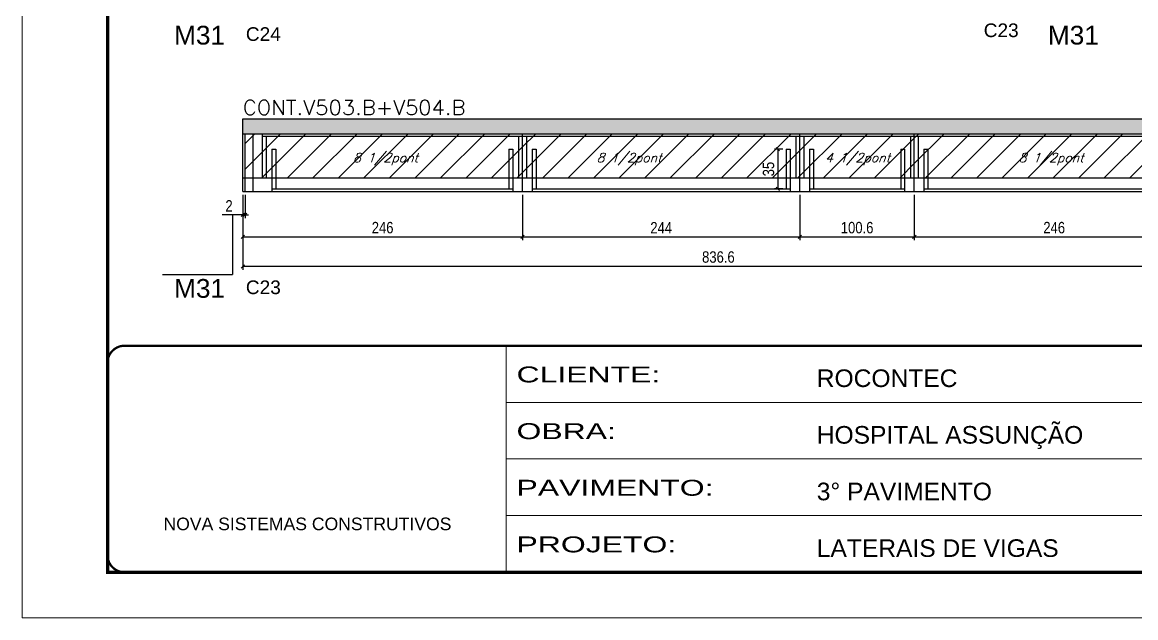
# Model space of a CAD drawing. Extents: x -21493 to -15213, y -12134 to 11887.
# Drawn here: x -18310 to -17331, y 8540 to 9064 of the extents above; entities that cross this region are included whole.
import ezdxf

# ---------------------------------------------------------------- set-up
doc = ezdxf.new("R2010")
doc.units = 0
doc.linetypes.add('CONTINUO', pattern=[0])
doc.linetypes.add('DASHED', pattern=[0.75, 0.5, -0.25])
for name, color, linetype in [('5', 5, 'Continuous'), ('COTA', 241, 'Continuous'), ('NOMENCLATURA', 7, 'Continuous'), ('Painéis', 200, 'Continuous'), ('Reaproveitamento', 251, 'Continuous'), ('SARR_2.2x7', 40, 'Continuous'), ('SARR_3.5x7', 81, 'Continuous'), ('texto', 7, 'Continuous')]:
    doc.layers.add(name, color=color, linetype=linetype)
for name, color, linetype, lineweight in [('Folhas', 255, 'Continuous', 9), ('SARRAFO DE PRESSAO', 251, 'DASHED', 9), ('Texto Seção', 7, 'Continuous', 15)]:
    doc.layers.add(name, color=color, linetype=linetype, lineweight=lineweight)
doc.styles.add('ARIAL', font='arial.ttf')
doc.styles.add('COTA TECNICA', font='techl___.ttf', dxfattribs={"height": 10})
doc.styles.add('REGUA-120', font='ROMANS.shx', dxfattribs={"height": 15})
doc.styles.add('Romans', font='romans.shx')
doc.styles.get("Standard").update_dxf_attribs({"font": 'arial.ttf'})
doc.styles.add('Tecnologia', font='')
doc.styles.get('Tecnologia').set_extended_font_data('Forgotten Futurist')
doc.dimstyles.new('PAINEL', dxfattribs={"dimtxt": 10, "dimasz": 3, "dimexe": 3, "dimexo": 3, "dimgap": 3, "dimtad": 1, "dimdec": 1, "dimzin": 12, "dimdsep": 46, "dimtxsty": 'COTA TECNICA', "dimblk1": 'OBLIQUE', "dimblk2": 'OBLIQUE', "dimsah": 1, "dimcen": 0.9, "dimclrd": 4, "dimclre": 4, "dimclrt": 240, "dimadec": 1, "dimazin": 3, "dimtfac": 1, "dimtdec": 1, "dimtmove": 0, "dimatfit": 3, "dimfxl": 1, "dimtolj": 1, "dimtzin": 12, "dimarcsym": 0})
pattern_1 = [(45, (-158630.698, -18004.242), (-11.2253202, 11.2253202), [])]

# ---------------------------------------------------------------- blocks, each defined once
blk = doc.blocks.new('_Oblique')
at = {"color": 0, "linetype": 'ByBlock', "lineweight": -2}
blk.add_line((-0.5, -0.5), (0.5, 0.5), dxfattribs=at)
blk = doc.blocks.new('*D100')
at = {"layer": 'COTA', "color": 4, "lineweight": -2, "ltscale": 25, "transparency": 16777216}
for p, q in [((-18116.02, 8912.01), (-18116.02, 8846.05)), ((-17279.42, 8912.01), (-17279.42, 8846.05)), ((-17279.42, 8849.05), (-18116.02, 8849.05))]:
    blk.add_line(p, q, dxfattribs=at)
at = {"layer": 'Defpoints', "color": 0, "ltscale": 25, "transparency": 16777216}
for p in [(-18116.02, 8915.01), (-17279.42, 8915.01), (-18116.02, 8849.05)]:
    blk.add_point(p, dxfattribs=at)
at = {"layer": 'COTA', "color": 4, "lineweight": -2, "ltscale": 25, "transparency": 16777216, "xscale": 3, "yscale": 3, "zscale": 3, "rotation": 180}
blk.add_blockref('_Oblique', (-18116.02, 8849.05), dxfattribs=at)
at = {"layer": 'COTA', "color": 4, "lineweight": -2, "ltscale": 25, "transparency": 16777216, "xscale": 3, "yscale": 3, "zscale": 3}
blk.add_blockref('_Oblique', (-17279.42, 8849.05), dxfattribs=at)
at = {"layer": 'COTA', "color": 240, "ltscale": 25, "transparency": 16777216, "insert": (-17697.72, 8857.29), "char_height": 10, "attachment_point": 5, "style": 'COTA TECNICA'}
blk.add_mtext('\\A1;836.6', dxfattribs=at)
blk = doc.blocks.new('*D718')
at = {"layer": 'COTA', "color": 4, "lineweight": -2, "ltscale": 25, "transparency": 16777216}
for p, q in [((-18116.02, 8912.01), (-18116.02, 8872.04)), ((-17870.02, 8912.01), (-17870.02, 8872.04)), ((-18116.02, 8875.04), (-17870.02, 8875.04))]:
    blk.add_line(p, q, dxfattribs=at)
at = {"layer": 'Defpoints', "color": 0, "ltscale": 25, "transparency": 16777216}
for p in [(-18116.02, 8915.01), (-17870.02, 8915.01), (-17870.02, 8875.04)]:
    blk.add_point(p, dxfattribs=at)
at = {"layer": 'COTA', "color": 4, "lineweight": -2, "ltscale": 25, "transparency": 16777216, "xscale": 3, "yscale": 3, "zscale": 3, "rotation": 180}
blk.add_blockref('_Oblique', (-18116.02, 8875.04), dxfattribs=at)
at = {"layer": 'COTA', "color": 4, "lineweight": -2, "ltscale": 25, "transparency": 16777216, "xscale": 3, "yscale": 3, "zscale": 3}
blk.add_blockref('_Oblique', (-17870.02, 8875.04), dxfattribs=at)
at = {"layer": 'COTA', "color": 240, "ltscale": 25, "transparency": 16777216, "insert": (-17993.02, 8883.14), "char_height": 10, "attachment_point": 5, "style": 'COTA TECNICA'}
blk.add_mtext('\\A1;246', dxfattribs=at)
blk = doc.blocks.new('*D101')
at = {"layer": 'COTA', "color": 4, "lineweight": -2, "ltscale": 25, "transparency": 16777216}
for p, q in [((-17870.02, 8912.01), (-17870.02, 8872.04)), ((-17626.02, 8912.01), (-17626.02, 8872.04)), ((-17870.02, 8875.04), (-17626.02, 8875.04))]:
    blk.add_line(p, q, dxfattribs=at)
at = {"layer": 'Defpoints', "color": 0, "ltscale": 25, "transparency": 16777216}
for p in [(-17870.02, 8915.01), (-17626.02, 8915.01), (-17626.02, 8875.04)]:
    blk.add_point(p, dxfattribs=at)
at = {"layer": 'COTA', "color": 4, "lineweight": -2, "ltscale": 25, "transparency": 16777216, "xscale": 3, "yscale": 3, "zscale": 3, "rotation": 180}
blk.add_blockref('_Oblique', (-17870.02, 8875.04), dxfattribs=at)
at = {"layer": 'COTA', "color": 4, "lineweight": -2, "ltscale": 25, "transparency": 16777216, "xscale": 3, "yscale": 3, "zscale": 3}
blk.add_blockref('_Oblique', (-17626.02, 8875.04), dxfattribs=at)
at = {"layer": 'COTA', "color": 240, "ltscale": 25, "transparency": 16777216, "insert": (-17748.02, 8883.11), "char_height": 10, "attachment_point": 5, "style": 'COTA TECNICA'}
blk.add_mtext('\\A1;244', dxfattribs=at)
blk = doc.blocks.new('*D102')
at = {"layer": 'COTA', "color": 4, "lineweight": -2, "ltscale": 25, "transparency": 16777216}
for p, q in [((-17525.42, 8912.01), (-17525.42, 8872.04)), ((-17279.42, 8912.01), (-17279.42, 8872.04)), ((-17525.42, 8875.04), (-17279.42, 8875.04))]:
    blk.add_line(p, q, dxfattribs=at)
at = {"layer": 'Defpoints', "color": 0, "ltscale": 25, "transparency": 16777216}
for p in [(-17525.42, 8915.01), (-17279.42, 8915.01), (-17279.42, 8875.04)]:
    blk.add_point(p, dxfattribs=at)
at = {"layer": 'COTA', "color": 4, "lineweight": -2, "ltscale": 25, "transparency": 16777216, "xscale": 3, "yscale": 3, "zscale": 3, "rotation": 180}
blk.add_blockref('_Oblique', (-17525.42, 8875.04), dxfattribs=at)
at = {"layer": 'COTA', "color": 4, "lineweight": -2, "ltscale": 25, "transparency": 16777216, "xscale": 3, "yscale": 3, "zscale": 3}
blk.add_blockref('_Oblique', (-17279.42, 8875.04), dxfattribs=at)
at = {"layer": 'COTA', "color": 240, "ltscale": 25, "transparency": 16777216, "insert": (-17402.42, 8883.14), "char_height": 10, "attachment_point": 5, "style": 'COTA TECNICA'}
blk.add_mtext('\\A1;246', dxfattribs=at)
blk = doc.blocks.new('*D720')
at = {"layer": 'COTA', "color": 4, "lineweight": -2, "ltscale": 25, "transparency": 16777216}
for p, q in [((-18116.02, 8912.01), (-18116.02, 8891.38)), ((-18114.02, 8912.01), (-18114.02, 8891.38)), ((-18116.02, 8894.38), (-18134.14, 8894.38)), ((-18114.02, 8894.38), (-18116.02, 8894.38)), ((-18114.02, 8894.38), (-18111.02, 8894.38))]:
    blk.add_line(p, q, dxfattribs=at)
at = {"layer": 'Defpoints', "color": 0, "ltscale": 25, "transparency": 16777216}
for p in [(-18116.02, 8915.01), (-18114.02, 8915.01), (-18116.02, 8894.38)]:
    blk.add_point(p, dxfattribs=at)
at = {"layer": 'COTA', "color": 4, "lineweight": -2, "ltscale": 25, "transparency": 16777216, "xscale": 3, "yscale": 3, "zscale": 3}
blk.add_blockref('_Oblique', (-18116.02, 8894.38), dxfattribs=at)
at = {"layer": 'COTA', "color": 4, "lineweight": -2, "ltscale": 25, "transparency": 16777216, "xscale": 3, "yscale": 3, "zscale": 3, "rotation": 180}
blk.add_blockref('_Oblique', (-18114.02, 8894.38), dxfattribs=at)
at = {"layer": 'COTA', "color": 240, "ltscale": 25, "transparency": 16777216, "insert": (-18128.08, 8902.38), "char_height": 10, "attachment_point": 5, "style": 'COTA TECNICA'}
blk.add_mtext('\\A1;2', dxfattribs=at)
blk = doc.blocks.new('*D104')
at = {"layer": 'COTA', "color": 4, "lineweight": -2, "ltscale": 25, "transparency": 16777216}
for p, q in [((-17626.02, 8912.01), (-17626.02, 8872.04)), ((-17525.42, 8912.01), (-17525.42, 8872.04)), ((-17626.02, 8875.04), (-17525.42, 8875.04))]:
    blk.add_line(p, q, dxfattribs=at)
at = {"layer": 'Defpoints', "color": 0, "ltscale": 25, "transparency": 16777216}
for p in [(-17626.02, 8915.01), (-17525.42, 8915.01), (-17525.42, 8875.04)]:
    blk.add_point(p, dxfattribs=at)
at = {"layer": 'COTA', "color": 4, "lineweight": -2, "ltscale": 25, "transparency": 16777216, "xscale": 3, "yscale": 3, "zscale": 3, "rotation": 180}
blk.add_blockref('_Oblique', (-17626.02, 8875.04), dxfattribs=at)
at = {"layer": 'COTA', "color": 4, "lineweight": -2, "ltscale": 25, "transparency": 16777216, "xscale": 3, "yscale": 3, "zscale": 3}
blk.add_blockref('_Oblique', (-17525.42, 8875.04), dxfattribs=at)
at = {"layer": 'COTA', "color": 240, "ltscale": 25, "transparency": 16777216, "insert": (-17575.72, 8883.14), "char_height": 10, "attachment_point": 5, "style": 'COTA TECNICA'}
blk.add_mtext('\\A1;100.6', dxfattribs=at)
blk = doc.blocks.new('*D797')
at = {"layer": 'COTA', "color": 4, "lineweight": -2, "ltscale": 25, "transparency": 16777216}
for p, q in [((-17641.02, 8952.19), (-17648.38, 8952.19)), ((-17645.38, 8952.19), (-17645.38, 8917.21)), ((-17641.02, 8917.21), (-17648.38, 8917.21))]:
    blk.add_line(p, q, dxfattribs=at)
at = {"layer": 'Defpoints', "color": 0, "ltscale": 25, "transparency": 16777216}
for p in [(-17638.02, 8952.19), (-17645.38, 8917.21), (-17638.02, 8917.21)]:
    blk.add_point(p, dxfattribs=at)
at = {"layer": 'COTA', "color": 4, "lineweight": -2, "ltscale": 25, "transparency": 16777216, "xscale": 3, "yscale": 3, "zscale": 3}
for p, rotation in [((-17645.38, 8952.19), 90), ((-17645.38, 8917.21), 270)]:
    blk.add_blockref('_Oblique', p, dxfattribs=dict(at, rotation=rotation))
at = {"layer": 'COTA', "color": 240, "ltscale": 25, "transparency": 16777216, "insert": (-17653.6, 8934.7), "char_height": 10, "attachment_point": 5, "rotation": 90, "style": 'COTA TECNICA'}
blk.add_mtext('\\A1;35', dxfattribs=at)
blk = doc.blocks.new('9999999999')
at = {"color": 30, "linetype": 'CONTINUO'}
for p, q in [((98564.56, 34230.21), (98564.56, 34429.45)), ((98564.56, 34379.64), (99583.98, 34379.64)), ((98564.56, 34329.83), (99487.98, 34329.83)), ((98564.56, 34280.02), (99487.98, 34280.02))]:
    blk.add_line(p, q, dxfattribs=at)
at = {"color": 30, "linetype": 'CONTINUO', "const_width": 2}
blk.add_lwpolyline([(99583.98, 34230.21), (99583.98, 34414.45, 0.414214), (99568.98, 34429.45), (98228.98, 34429.45, 0.414214), (98213.98, 34414.45), (98213.98, 34245.21, 0.414214), (98228.98, 34230.21), (99583.98, 34230.21)], format="xyb", dxfattribs=at)
at = {"layer": 'Folhas'}
blk.add_lwpolyline([(98138.98, 34190.21), (99623.98, 34190.21), (99623.98, 35240.21), (98138.98, 35240.21)], close=True, dxfattribs=at)
at = {"layer": 'Folhas', "color": 30, "const_width": 3}
blk.add_lwpolyline([(98213.98, 34230.21), (99583.98, 34230.21), (99583.98, 35200.21), (98213.98, 35200.21)], close=True, dxfattribs=at)
at = {"color": 7, "linetype": 'Continuous', "ltscale": 5, "style": 'ARIAL'}
for s, height, p in [('ROCONTEC', 15.483, (98837.68, 34393.13)), ('HOSPITAL ASSUNÇÃO', 15.4829, (98837.68, 34343.32)), ('3° PAVIMENTO', 15.4829, (98837.68, 34293.51)), ('NOVA SISTEMAS CONSTRUTIVOS', 11.0592, (98263.19, 34267.21)), ('LATERAIS DE VIGAS', 15.4829, (98837.68, 34243.7))]:
    blk.add_text(s, height=height, dxfattribs=at).set_placement(p)
at = {"layer": 'Folhas', "color": 7, "style": 'Tecnologia', "width": 1.5}
for s, p in [('CLIENTE:', (98573.65, 34397.17)), ('OBRA:', (98573.65, 34347.31)), ('PAVIMENTO:', (98573.65, 34297.5)), ('PROJETO:', (98573.65, 34247.69))]:
    blk.add_text(s, height=14, dxfattribs=at).set_placement(p)

msp = doc.modelspace()

# ---------------------------------------------------------------- hatches: boundary and pattern name
at = {"layer": 'COTA', "linetype": 'ByBlock'}
h = msp.add_hatch(dxfattribs=at)
h.set_pattern_fill('AR-CONC', color=256, scale=0.03)
h.set_pattern_definition([(50, (-157367.5164, -24213.6093), (5.46554007, -0.47817257), [0.5715, -6.2865]), (355, (-157367.5164, -24213.6093), (-1.05730264, 5.73170536), [0.4572, -5.02921753]), (100.4514447, (-157367.061, -24213.649), (4.40823741, 5.25353256), [0.48570026, -5.34270734]), (46.1842, (-157367.5164, -24212.085), (8.13237123, -1.26126984), [0.85725, -9.42975]), (96.6355576, (-157366.839, -24212.1904), (7.122124, 7.42278374), [0.7285507, -8.01406824]), (351.184151, (-157367.516, -24212.085), (7.122124, 7.42278374), [0.685799, -7.54379196]), (21, (-157366.7544, -24212.4663), (4.54843174, -3.06795595), [0.5715, -6.2865]), (326, (-157366.7544, -24212.4663), (1.85406085, 5.52563898), [0.4572, -5.0292]), (71.451445, (-157366.3754, -24212.722), (6.40249258, 2.45768307), [0.48570026, -5.34269813]), (37.5, (-157367.5164, -24213.6093), (0.092658098, 2.536651166), [0, -4.96824, 0, -5.1054, 0, -5.04825]), (7.5, (-157367.5164, -24213.6093), (2.004589875, 3.005417245), [0, -2.91084, 0, -4.85394, 0, -1.92405]), (327.5, (-157369.2157, -24213.6093), (4.067717855, -0.17186232), [0, -1.905, 0, -5.9436, 0, -7.8867]), (317.5, (-157369.9777, -24213.6093), (4.44387544, 0.76279473), [0, -2.4765, 0, -3.94716, 0, -5.6007])])
h.paths.add_polyline_path([(-17279.42, 8965.81), (-17279.42, 8979.01), (-18116.02, 8979.01), (-18116.02, 8965.81)])
at = {"layer": 'Reaproveitamento', "ltscale": 25}
h = msp.add_hatch(dxfattribs=at)
h.set_pattern_fill('ANSI31', color=256, scale=5)
h.set_pattern_definition(pattern_1)
h.paths.add_polyline_path([(-17870.02, 8965.81), (-18114.02, 8965.81), (-18114.02, 8927.01), (-17870.02, 8927.01)])
h.paths.add_polyline_path([(-18026.78, 8935.48), (-17959.16, 8935.48), (-17953.66, 8951.45), (-18021.28, 8951.45)], flags=24)
h = msp.add_hatch(dxfattribs=at)
h.set_pattern_fill('ANSI31', color=256, scale=5)
h.set_pattern_definition(pattern_1)
h.paths.add_polyline_path([(-17626.02, 8965.81), (-17870.02, 8965.81), (-17870.02, 8927.01), (-17626.02, 8927.01)])
h.paths.add_polyline_path([(-17812.65, 8935.48), (-17745.03, 8935.48), (-17739.53, 8951.45), (-17807.15, 8951.45)], flags=24)
h = msp.add_hatch(dxfattribs=at)
h.set_pattern_fill('ANSI31', color=256, scale=5)
h.set_pattern_definition(pattern_1)
h.paths.add_polyline_path([(-17525.42, 8965.81), (-17626.02, 8965.81), (-17626.02, 8927.01), (-17525.42, 8927.01)])
h.paths.add_polyline_path([(-17611.86, 8935.48), (-17544.24, 8935.48), (-17538.74, 8951.45), (-17606.36, 8951.45)], flags=24)
h = msp.add_hatch(dxfattribs=at)
h.set_pattern_fill('ANSI31', color=256, scale=5)
h.set_pattern_definition(pattern_1)
h.paths.add_polyline_path([(-17281.42, 8965.81), (-17525.42, 8965.81), (-17525.42, 8927.01), (-17281.42, 8927.01)])
h.paths.add_polyline_path([(-17441.44, 8935.48), (-17373.82, 8935.48), (-17368.32, 8951.45), (-17435.94, 8951.45)], flags=24)

# ---------------------------------------------------------------- linework, layer by layer
at = {"layer": 'COTA', "linetype": 'ByBlock'}
for p, q in [((-18116.02, 8979.01), (-17279.42, 8979.01)), ((-18116.02, 8965.81), (-18116.02, 8979.01)), ((-18116.02, 8979.01), (-17279.42, 8979.01))]:
    msp.add_line(p, q, dxfattribs=at)
at = {"layer": 'NOMENCLATURA', "linetype": 'Continuous'}
for p in [(-18125.08, 8894.38), (-18186.57, 8841.98)]:
    msp.add_line(p, (-18125.08, 8841.98), dxfattribs=at)
at = {"layer": 'Painéis'}
for p, q in [((-18116.02, 8965.81), (-17279.42, 8965.81)), ((-18116.02, 8927.01), (-17279.42, 8927.01)), ((-18116.02, 8915.01), (-17279.42, 8915.01))]:
    msp.add_line(p, q, dxfattribs=at)
at = {"layer": 'Painéis', "ltscale": 25}
for p, q in [((-18116.02, 8915.01), (-18116.02, 8965.81)), ((-18114.02, 8915.01), (-18114.02, 8965.81)), ((-17870.02, 8915.01), (-17870.02, 8965.81)), ((-17626.02, 8915.01), (-17626.02, 8965.81)), ((-17525.42, 8915.01), (-17525.42, 8965.81))]:
    msp.add_line(p, q, dxfattribs=at)
at = {"layer": 'SARR_2.2x7', "linetype": 'Continuous'}
for p, q in [((-18107.02, 8965.81), (-18107.02, 8915.01)), ((-18099.02, 8963.61), (-17296.42, 8963.61)), ((-18090.52, 8917.21), (-17878.52, 8917.21)), ((-18090.52, 8915.01), (-17878.52, 8915.01)), ((-17861.52, 8917.21), (-17634.52, 8917.21)), ((-17861.52, 8915.01), (-17634.52, 8915.01)), ((-17617.52, 8917.21), (-17533.92, 8917.21)), ((-17617.52, 8915.01), (-17533.92, 8915.01)), ((-17516.92, 8917.21), (-17304.93, 8917.21)), ((-17516.92, 8915.01), (-17304.93, 8915.01))]:
    msp.add_line(p, q, dxfattribs=at)
at = {"layer": 'SARR_3.5x7'}
for p, q in [((-18099.02, 8965.81), (-18099.02, 8927.01)), ((-18095.52, 8963.62), (-18095.52, 8927.01)), ((-17873.52, 8963.61), (-17873.52, 8927.01)), ((-17866.52, 8963.61), (-17866.52, 8927.01)), ((-17629.52, 8963.61), (-17629.52, 8927.01)), ((-17622.52, 8963.61), (-17622.52, 8927.01)), ((-17528.92, 8963.61), (-17528.92, 8927.01)), ((-17521.92, 8963.61), (-17521.92, 8927.01)), ((-18090.52, 8952.19), (-18090.52, 8915.01)), ((-18090.52, 8952.19), (-18087.02, 8952.19)), ((-18087.02, 8952.19), (-18087.02, 8917.21)), ((-17882.02, 8952.19), (-17882.02, 8917.21)), ((-17882.02, 8952.19), (-17878.52, 8952.19)), ((-17878.52, 8952.19), (-17878.52, 8915.01)), ((-17861.52, 8952.19), (-17861.52, 8915.01)), ((-17861.52, 8952.19), (-17858.02, 8952.19)), ((-17858.02, 8952.19), (-17858.02, 8917.21)), ((-17638.02, 8952.19), (-17638.02, 8917.21)), ((-17638.02, 8952.19), (-17634.52, 8952.19)), ((-17634.52, 8952.19), (-17634.52, 8915.01)), ((-17617.52, 8952.19), (-17617.52, 8915.01)), ((-17617.52, 8952.19), (-17614.02, 8952.19)), ((-17614.02, 8952.19), (-17614.02, 8917.21)), ((-17537.42, 8952.19), (-17537.42, 8917.21)), ((-17537.42, 8952.19), (-17533.92, 8952.19)), ((-17533.92, 8952.19), (-17533.92, 8915.01)), ((-17516.92, 8952.19), (-17516.92, 8915.01)), ((-17516.92, 8952.19), (-17513.42, 8952.19)), ((-17513.42, 8952.19), (-17513.42, 8917.21))]:
    msp.add_line(p, q, dxfattribs=at)

# ---------------------------------------------------------------- block references
at = {"layer": 'SARRAFO DE PRESSAO', "color": 6, "linetype": 'ByBlock'}
msp.add_blockref('9999999999', (-116448.89, -25650.12), dxfattribs=at)

# ---------------------------------------------------------------- texts
at = {"layer": '5', "linetype": 'Continuous'}
for s, p in [('C24', (-18113.28, 9047.46)), ('C23', (-17464.39, 9050.76)), ('C23', (-18113.28, 8824.72))]:
    msp.add_text(s, height=12, rotation=359.99996, dxfattribs=at).set_placement(p)
at = {"layer": 'NOMENCLATURA', "linetype": 'Continuous'}
for p in [(-18176.39, 9044.23), (-17407.98, 9044.23), (-18176.39, 8821.5)]:
    msp.add_text('M31', height=16.5, dxfattribs=at).set_placement(p)
at = {"layer": 'texto', "color": 2, "char_height": 8, "attachment_point": 5, "style": 'Romans'}
for s, insert in [('{\\Q19;\\C256;8 1/2pont}', (-17990.41, 8943.47)), ('{\\Q19;\\C256;8 1/2pont}', (-17776.28, 8943.47)), ('{\\Q19;\\C256;4 1/2pont}', (-17575.3, 8943.47)), ('{\\Q19;\\C256;8 1/2pont}', (-17405.07, 8943.47))]:
    msp.add_mtext(s, dxfattribs=dict(at, insert=insert))
at = {"layer": 'Texto Seção', "style": 'REGUA-120', "width": 1.05}
msp.add_text('CONT.V503.B+V504.B', height=13, dxfattribs=at).set_placement((-18116.04, 8982.39))

# ---------------------------------------------------------------- dimensions: what is measured, and where the dimension line sits
at = {"layer": 'COTA', "ltscale": 25}
dim = msp.add_linear_dim(base=(-17645.38, 8917.21), p1=(-17638.02, 8952.19), p2=(-17638.02, 8917.21), angle=90, dimstyle='PAINEL', dxfattribs=at)
dim.commit()
dim.dimension.update_dxf_attribs({"geometry": '*D797', "text_midpoint": (-17653.6, 8934.7)})
for base, p1, p2, picture, middle in [((-18116.02, 8894.38), (-18114.02, 8915.01), (-18116.02, 8915.01), '*D720', (-18128.08, 8902.38)), ((-18116.02, 8849.05), (-17279.42, 8915.01), (-18116.02, 8915.01), '*D100', (-17697.72, 8857.29)), ((-17870.02, 8875.04), (-18116.02, 8915.01), (-17870.02, 8915.01), '*D718', (-17993.02, 8883.14)), ((-17626.02, 8875.04), (-17870.02, 8915.01), (-17626.02, 8915.01), '*D101', (-17748.02, 8883.11)), ((-17525.42, 8875.04), (-17626.02, 8915.01), (-17525.42, 8915.01), '*D104', (-17575.72, 8883.14))]:
    dim = msp.add_linear_dim(base=base, p1=p1, p2=p2, dimstyle='PAINEL', dxfattribs=at)
    dim.commit()
    dim.dimension.update_dxf_attribs({"geometry": picture, "text_midpoint": middle})
dim = msp.add_linear_dim(base=(-17279.42, 8875.04), p1=(-17525.42, 8915.01), p2=(-17279.42, 8915.01), dimstyle='PAINEL', override={"dimtmove": 1}, dxfattribs=at)
dim.commit()
dim.dimension.update_dxf_attribs({"geometry": '*D102', "text_midpoint": (-17402.42, 8883.14)})

doc.saveas('drawing.dxf')
